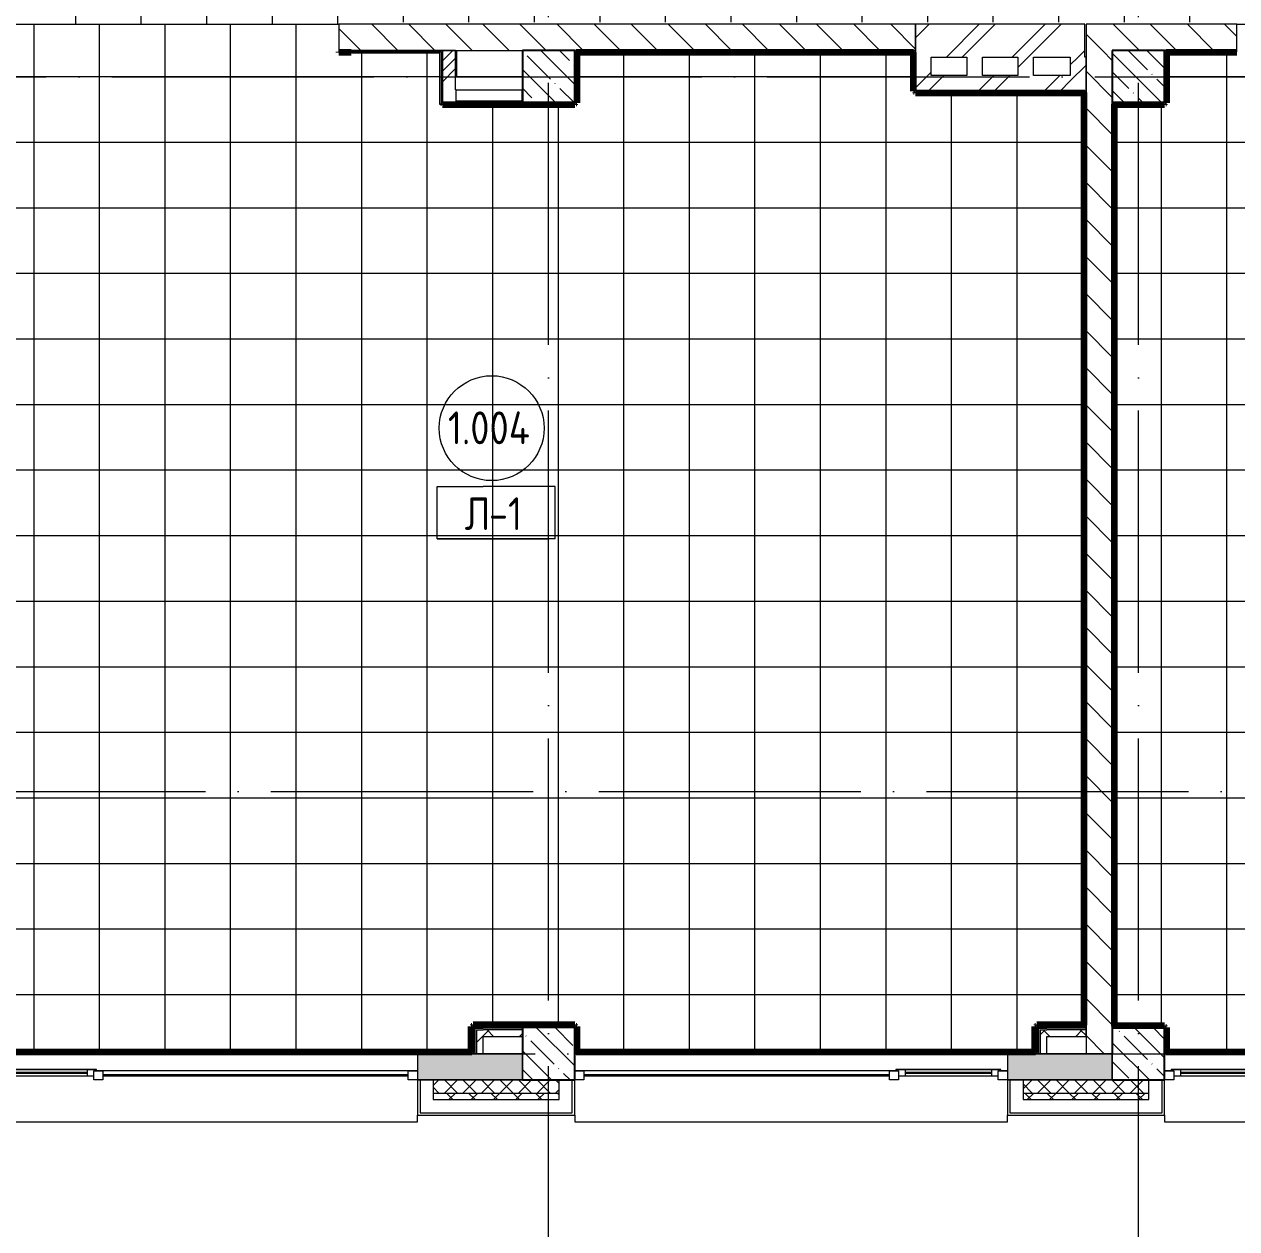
# Model space of a CAD drawing. Header units: millimetres. Extents: x -4370 to 196781, y -4577 to 61202.
# Drawn here: x 37050 to 46300, y 42190 to 51375 of the extents above; entities that cross this region are included whole.
import ezdxf

# ---------------------------------------------------------------- set-up
doc = ezdxf.new("R2010")
doc.units = ezdxf.units.MM
doc.linetypes.add('ADSK_Линия сетки', pattern=[2500, 2000, -250, 0, -250])
for name, color, linetype, lineweight in [('A-AREA-____-IDEN', 2, 'Continuous', 20), ('A-FLOR-____-IDEN', 11, 'Continuous', 20), ('A-FLOR-____-OTLN', 192, 'Continuous', 9), ('A-FLOR-____-PATT', 8, 'Continuous', 9), ('A-GENM-____-MCUT', 13, 'Continuous', 9), ('A-GENM-____-OTLN', 13, 'Continuous', 9), ('A-GLAZ-____-MCUT', 151, 'Continuous', 9), ('A-GLAZ-____-OTLN', 151, 'Continuous', 9), ('A-WALL-____-MCUT', 113, 'Continuous', 9), ('A-WALL-____-PATT', 111, 'Continuous', 9), ('A-WALL-FNSH-MCUT', 113, 'Continuous', 9), ('I-WALL-____-OTLN', 2, 'Continuous', 9), ('S-COLS-____-MCUT', 52, 'Continuous', 9), ('S-COLS-____-OTLN', 52, 'Continuous', 9), ('S-GRID-____-OTLN', 1, 'Continuous', 9)]:
    doc.layers.add(name, color=color, linetype=linetype, lineweight=lineweight)
doc.styles.add('GOST Common_1', font='GOST_Common.ttf', dxfattribs={"width": 0.9, "height": 250})
pattern_1 = [(135, (0, 0), (-141.42136, -141.42136), [])]
pattern_2 = [(45, (0, 0), (-224.5064, 224.5064), []), (45, (79.38, 0), (0, 449.0128), []), (45, (-79.38, 0), (0, 449.0128), [])]
pattern_3 = [(135, (0, 0), (-142.5612, -142.5612), []), (135, (142.56, 0), (-142.5612, -142.5612), [252.016, -50.403, 3.353, -47.05])]
pattern_4 = [(45, (0, 0), (-251.4472, 251.4472), []), (45, (0, 381), (-251.4472, 251.4472), [])]
pattern_5 = [(45, (0, 0), (-141.42136, 141.42136), []), (135, (0, 0), (-141.42136, -141.42136), [])]

# ---------------------------------------------------------------- blocks, each defined once
blk = doc.blocks.new('Окно_СКБ_2Ст1 - Окно_СКБ_2Ст_3300_ОК1-29020644-О_АИ_ПП_0_000_Целиком')
at = {"layer": 'A-GLAZ-____-MCUT', "color": 90}
for p, q in [((-1650, -195), (-1650, -125)), ((-1650, -125), (-1580, -125)), ((-1580, -125), (-1580, -195)), ((750, -195), (750, -125)), ((750, -125), (820, -125)), ((820, -125), (820, -195)), ((1580, -155), (820, -155)), ((820, -155), (820, -195)), ((870, -205), (870, -155)), ((1530, -205), (1530, -155)), ((1580, -195), (1580, -125)), ((1580, -125), (1650, -125)), ((1580, -195), (1580, -155)), ((1650, -125), (1650, -195)), ((-1580, -195), (-1650, -195)), ((820, -195), (750, -195)), ((820, -195), (800, -195)), ((800, -195), (800, -205)), ((800, -205), (1600, -205)), ((1600, -205), (800, -205)), ((1650, -195), (1580, -195)), ((1600, -195), (1580, -195)), ((1600, -205), (1600, -195))]:
    blk.add_line(p, q, dxfattribs=at)
at = {"layer": 'A-GLAZ-____-MCUT', "color": 10, "lineweight": 5}
for p, q in [((750, -155), (-1580, -155)), ((750, -165), (-1580, -165)), ((870, -175), (1530, -175)), ((1530, -185), (870, -185))]:
    blk.add_line(p, q, dxfattribs=at)
at = {"layer": 'A-GLAZ-____-OTLN', "color": 10, "lineweight": 5}
for p, q in [((-1650, -195), (800, -195)), ((1600, -195), (1650, -195))]:
    blk.add_line(p, q, dxfattribs=at)
blk = doc.blocks.new('Окно_СКБ_2Ст1 - Окно_СКБ_2Ст 3300_ОК2л-29018874-О_АИ_ПП_0_000_Целиком')
at = {"layer": 'A-GLAZ-____-MCUT', "color": 90}
for p, q in [((-1650, -195), (-1650, -125)), ((-1650, -125), (-1580, -125)), ((-1580, -125), (-1580, -195)), ((-820, -155), (-1580, -155)), ((-1580, -155), (-1580, -195)), ((-1530, -205), (-1530, -155)), ((-870, -205), (-870, -155)), ((-820, -195), (-820, -125)), ((-820, -125), (-750, -125)), ((-820, -195), (-820, -155)), ((-750, -125), (-750, -195)), ((1580, -195), (1580, -125)), ((1580, -125), (1650, -125)), ((1650, -125), (1650, -195)), ((-1580, -195), (-1650, -195)), ((-1580, -195), (-1600, -195)), ((-1600, -195), (-1600, -205)), ((-1600, -205), (-800, -205)), ((-800, -205), (-1600, -205)), ((-750, -195), (-820, -195)), ((-800, -195), (-820, -195)), ((-800, -205), (-800, -195)), ((1650, -195), (1580, -195))]:
    blk.add_line(p, q, dxfattribs=at)
at = {"layer": 'A-GLAZ-____-MCUT', "color": 10, "lineweight": 5}
for p, q in [((-1530, -175), (-870, -175)), ((-870, -185), (-1530, -185)), ((1580, -155), (-750, -155)), ((1580, -165), (-750, -165))]:
    blk.add_line(p, q, dxfattribs=at)
at = {"layer": 'A-GLAZ-____-OTLN', "color": 10, "lineweight": 5}
for p, q in [((-1650, -195), (-1600, -195)), ((-800, -195), (1650, -195))]:
    blk.add_line(p, q, dxfattribs=at)
blk = doc.blocks.new('WNW_Отлив1 - Отлив_металлический 2-28598290-О_АИ_ПП_0_000_Целиком')
at = {"layer": 'A-GLAZ-____-OTLN', "color": 10, "lineweight": 5}
for p, q in [((1650, 320), (-1650, 320)), ((-1650, 320), (-1650, 270)), ((1650, 270), (1650, 320))]:
    blk.add_line(p, q, dxfattribs=at)
blk = doc.blocks.new('BSC_Колонна _Прямоугольная - 400x400-V16-О_АИ_ПП_0_000_Целиком')
at = {"layer": 'S-COLS-____-OTLN', "lineweight": 5}
h = blk.add_hatch(dxfattribs=at)
h.set_pattern_fill('FP_41', color=256, style=0, pattern_type=2)
h.set_pattern_definition([(135, (-41049.98, -50975), (-142.5619, -142.5619), []), (135, (-40907.42, -50975), (-142.5619, -142.5619), [252.016, -50.403, 3.353, -47.05])])
h.paths.add_polyline_path([(-200, -200), (200, -200), (200, 200), (-200, 200)])
at = {"layer": 'S-COLS-____-MCUT', "color": 130, "lineweight": 25}
for p, q in [((200, 200), (-200, 200)), ((-200, 200), (-200, -200)), ((200, -200), (200, 200)), ((-200, -200), (200, -200))]:
    blk.add_line(p, q, dxfattribs=at)
blk = doc.blocks.new('BSC_Колонна _Прямоугольная - 400x400-V17-О_АИ_ПП_0_000_Целиком')
at = {"layer": 'S-COLS-____-OTLN', "lineweight": 5}
h = blk.add_hatch(dxfattribs=at)
h.set_pattern_fill('FP_42', color=256, style=0, pattern_type=2)
h.set_pattern_definition([(135, (-45549.98, -50975), (-142.5619, -142.5619), []), (135, (-45407.42, -50975), (-142.5619, -142.5619), [252.016, -50.403, 3.353, -47.05])])
h.paths.add_polyline_path([(-200, -200), (200, -200), (200, 200), (-200, 200)])
at = {"layer": 'S-COLS-____-MCUT', "color": 130, "lineweight": 25}
for p, q in [((200, 200), (-200, 200)), ((-200, 200), (-200, -200)), ((200, -200), (200, 200)), ((-200, -200), (200, -200))]:
    blk.add_line(p, q, dxfattribs=at)
blk = doc.blocks.new('ASML_АР_Отделка Люка - ВО Отделка люков_Грунтовка 0_Шпатлевка 0_Окраска 0_0-42722003-О_АИ_ПП_0_000_Целиком')
at = {"layer": 'A-GENM-____-MCUT', "color": 130, "lineweight": 25}
for p, q in [((250, 3), (-250, 3)), ((-250, 3), (-250, 0)), ((250, 0), (250, 3)), ((-250, 0), (250, 0))]:
    blk.add_line(p, q, dxfattribs=at)
blk = doc.blocks.new('0083_СОШ675_АР_R22_rvt-1-О_АИ_ПП_0_000_Целиком')
at = {"layer": 'A-WALL-____-PATT', "lineweight": 5}
h = blk.add_hatch(dxfattribs=at)
h.set_pattern_fill('FP_4', color=10, style=0, pattern_type=2)
h.set_pattern_definition(pattern_1)
h.paths.add_polyline_path([(43850, 51175), (43850, 51375), (39450, 51375), (39450, 51175), (41736.3, 51175)])
h.paths.add_polyline_path([(36950, 51175), (36950, 51375), (35950, 51375), (35950, 51175), (36768.7, 51175)])
h = blk.add_hatch(dxfattribs=at)
h.set_pattern_fill('FP_7', color=10, style=0, pattern_type=2)
h.set_pattern_definition(pattern_4)
h.paths.add_polyline_path([(45030, 51125), (45140, 51125), (45140, 51375), (43850, 51375), (43850, 51125), (44750, 51125)])
h = blk.add_hatch(dxfattribs=at)
h.set_pattern_fill('FP_4', color=10, style=0, pattern_type=2)
h.set_pattern_definition(pattern_1)
h.paths.add_polyline_path([(45750, 51175), (45770.6, 51175), (45770.6, 51375), (45150, 51375), (45150, 51175), (45462, 51175)])
h = blk.add_hatch(dxfattribs=at)
h.set_pattern_fill('FP_4', color=10, style=0, pattern_type=2)
h.set_pattern_definition(pattern_1)
h.paths.add_polyline_path([(48370.6, 51175), (48370.6, 51375), (47400, 51375), (47400, 51175)])
h.paths.add_polyline_path([(45770.6, 51175), (46300, 51175), (46300, 51375), (45770.6, 51375)])
h = blk.add_hatch(dxfattribs=at)
h.set_pattern_fill('FP_8', color=10, style=0, pattern_type=2)
h.set_pattern_definition(pattern_2)
h.paths.add_polyline_path([(40340, 50875), (40340, 51175), (40240, 51175), (40240, 50875)])
h = blk.add_hatch(dxfattribs=at)
h.set_pattern_fill('FP_4', color=10, style=0, pattern_type=2)
h.set_pattern_definition(pattern_1)
h.paths.add_polyline_path([(45150, 43525), (45350, 43525), (45350, 51175), (45150, 51175), (45150, 44404.5)])
h = blk.add_hatch(dxfattribs=at)
h.set_pattern_fill('FP_7', color=10, style=0, pattern_type=2)
h.set_pattern_definition(pattern_4)
h.paths.add_polyline_path([(43970, 50865), (43970, 51125), (43850, 51125), (43850, 50865)])
h = blk.add_hatch(dxfattribs=at)
h.set_pattern_fill('FP_7', color=10, style=0, pattern_type=2)
h.set_pattern_definition(pattern_4)
h.paths.add_polyline_path([(44750, 50985), (44750, 51125), (44630, 51125), (44630, 50985)])
h = blk.add_hatch(dxfattribs=at)
h.set_pattern_fill('FP_7', color=10, style=0, pattern_type=2)
h.set_pattern_definition(pattern_4)
h.paths.add_polyline_path([(45150, 50865), (45150, 51125), (45030, 51125), (45030, 50865)])
h = blk.add_hatch(dxfattribs=at)
h.set_pattern_fill('FP_7', color=10, style=0, pattern_type=2)
h.set_pattern_definition(pattern_4)
h.paths.add_polyline_path([(45030, 50865), (45030, 50985), (43970, 50985), (43970, 50865), (44220.1, 50865)])
h = blk.add_hatch(dxfattribs=at)
h.set_pattern_fill('FP_8', color=10, style=0, pattern_type=2)
h.set_pattern_definition(pattern_2)
h.paths.add_polyline_path([(40345, 50775), (40345, 50875), (40240, 50875), (40240, 50775)])
h.paths.add_polyline_path([(40845, 50775), (40850, 50775.3), (40850, 50875), (40845, 50875), (40845, 50782)])
h = blk.add_hatch(dxfattribs=at)
h.set_pattern_fill('FP_56', color=252, style=0, pattern_type=2)
h.set_pattern_definition(pattern_5)
h.paths.add_polyline_path([(40550, 43525), (40550, 43707), (40500, 43707), (40500, 43525)])
h = blk.add_hatch(dxfattribs=at)
h.set_pattern_fill('FP_56', color=252, style=0, pattern_type=2)
h.set_pattern_definition(pattern_5)
h.paths.add_polyline_path([(40850, 43657), (40850, 43707), (40550, 43707), (40550, 43657)])
h = blk.add_hatch(dxfattribs=at)
h.set_pattern_fill('FP_56', color=252, style=0, pattern_type=2)
h.set_pattern_definition(pattern_5)
h.paths.add_polyline_path([(44850, 43525), (44850, 43707), (44800, 43707), (44800, 43525), (44841, 43525)])
h = blk.add_hatch(dxfattribs=at)
h.set_pattern_fill('FP_56', color=252, style=0, pattern_type=2)
h.set_pattern_definition(pattern_5)
h.paths.add_polyline_path([(45150, 43657), (45150, 43707), (44850, 43707), (44850, 43657)])
h = blk.add_hatch(dxfattribs=at)
h.set_pattern_fill('FP_5', color=10, style=0, pattern_type=2)
h.set_pattern_definition([(50, (0, 0), (364.3679, -31.8783), [38.1, -419.1]), (355, (0, 0), (-70.4859, 382.1133), [30.48, -335.28]), (100.451, (30.36, -2.66), (293.885, 350.2334), [32.38, -356.18]), (46.184, (0, 101.6), (542.1585, -84.0858), [57.15, -628.65]), (96.636, (45.2, 94.6), (474.805, 494.8554), [48.57, -534.27]), (351.184, (0, 101.6), (474.81, 494.85), [45.72, -502.92]), (21, (50.8, 76.2), (303.2285, -204.5305), [38.1, -419.1]), (326, (50.8, 76.2), (123.6039, 368.376), [30.48, -335.28]), (71.451, (76.07, 59.16), (426.8341, 163.8427), [32.38, -356.18]), (37.5, (0, 0), (6.17665, 169.11015), [16.764, -314.452, 16.764, -323.596, -336.55]), (37.5, (0, 0), (6.17665, 169.11015), [-671.576, 16.764, -319.786]), (7.5, (0, 0), (133.63888, 200.3615), [16.764, -177.292, 16.764, -306.832, -128.27]), (7.5, (0, 0), (133.63888, 200.3615), [-517.652, 16.764, -111.506]), (327.5, (-113.28, 0), (271.18182, -11.45836), [16.764, -110.236, 16.764, -379.476, -525.78]), (327.5, (-113.28, 0), (271.18182, -11.45836), [-523.24, 16.764, -509.016]), (317.5, (-164.08, 0), (296.2585, 50.85285), [16.764, -148.336, 16.764, -246.38, -373.38]), (317.5, (-164.08, 0), (296.2585, 50.85285), [-428.244, 16.764, -356.616])])
h.paths.add_polyline_path([(54350, 43325), (54350, 43525), (53550, 43525), (53550, 43325), (54155.2, 43325)])
h.paths.add_polyline_path([(51730, 43325), (51850, 43325), (51850, 43525), (51150, 43525), (51150, 43325), (51671.4, 43325)])
h.paths.add_polyline_path([(49050, 43325), (49850, 43325), (49850, 43525), (49050, 43525)])
h.paths.add_polyline_path([(44550, 43325), (45350, 43325), (45350, 43525), (44550, 43525)])
h.paths.add_polyline_path([(40494.4, 43325), (40850, 43325), (40850, 43525), (40050, 43525), (40050, 43325), (40170, 43325)])
h.paths.add_polyline_path([(36730, 43325), (36750, 43325), (36750, 43525), (36350, 43525), (36350, 43325), (36630, 43325)])
h.paths.add_polyline_path([(35550, 43325), (35950, 43325), (35950, 43525), (35550, 43525)])
h.paths.add_polyline_path([(33850, 43325), (33850, 43525), (33150, 43525), (33150, 43325), (33830, 43325)])
h.paths.add_polyline_path([(32250, 43325), (32250, 43525), (31450, 43525), (31450, 43325), (32230, 43325)])
h.paths.add_polyline_path([(27454.4, 43325), (27750, 43325), (27750, 43525), (26950, 43525), (26950, 43325), (27144, 43325)])
h.paths.add_polyline_path([(23230, 43325), (23250, 43325), (23250, 43525), (22450, 43525), (22450, 43325), (23130, 43325)])
h.paths.add_polyline_path([(18750, 43325), (18750, 43525), (17950, 43525), (17950, 43325), (18730, 43325)])
h.paths.add_polyline_path([(15830, 43325), (15850, 43325), (15850, 43525), (15150, 43525), (15150, 43325), (15730, 43325)])
h.paths.add_polyline_path([(14130, 43325), (14250, 43325), (14250, 43525), (13450, 43525), (13450, 43325), (14104, 43325)])
h.paths.add_polyline_path([(9136.4, 43325), (9750, 43325), (9750, 43525), (8950, 43525), (8950, 43325)])
h.paths.add_polyline_path([(4450, 43325), (5250, 43325), (5250, 43525), (4450, 43525)])
h.paths.add_polyline_path([(730, 43325), (750, 43325), (750, 43525), (200, 43525), (200, 43325), (630, 43325)])
h = blk.add_hatch(dxfattribs=at)
h.set_pattern_fill('FP_6', color=10, style=0, pattern_type=2)
h.set_pattern_definition([(45, (0, 0), (-70.71068, 70.71068), []), (135, (0, 0), (-70.71068, -70.71068), [])])
h.paths.add_polyline_path([(69063, 43225), (69063, 43325), (62670, 43325), (62670, 43225), (69058, 43225)])
h.paths.add_polyline_path([(59122.8, 43225), (59130, 43225), (59130, 43325), (58170, 43325), (58170, 43225)])
h.paths.add_polyline_path([(54630, 43225), (54630, 43325), (53670, 43325), (53670, 43225), (54155.2, 43225)])
h.paths.add_polyline_path([(51730, 43225), (51730, 43325), (51270, 43325), (51270, 43225), (51671.4, 43225)])
h.paths.add_polyline_path([(49187.7, 43225), (50130, 43225), (50130, 43325), (49170, 43325), (49170, 43225)])
h.paths.add_polyline_path([(45630, 43225), (45630, 43325), (44670, 43325), (44670, 43225)])
h.paths.add_polyline_path([(41130, 43225), (41130, 43325), (40170, 43325), (40170, 43225)])
h.paths.add_polyline_path([(36630, 43225), (36630, 43325), (35670, 43325), (35670, 43225)])
h.paths.add_polyline_path([(33730, 43225), (33730, 43325), (33270, 43325), (33270, 43225)])
h.paths.add_polyline_path([(32130, 43225), (32130, 43325), (31170, 43325), (31170, 43225), (31801.1, 43225)])
h.paths.add_polyline_path([(27630, 43225), (27630, 43325), (26670, 43325), (26670, 43225), (26833.5, 43225)])
h.paths.add_polyline_path([(23130, 43225), (23130, 43325), (22170, 43325), (22170, 43225)])
h.paths.add_polyline_path([(17670, 43225), (18630, 43225), (18630, 43325), (17670, 43325), (17670, 43249.4)])
h.paths.add_polyline_path([(15730, 43225), (15730, 43325), (15270, 43325), (15270, 43225)])
h.paths.add_polyline_path([(13170, 43225), (14130, 43225), (14130, 43325), (13170, 43325), (13170, 43249.4)])
h.paths.add_polyline_path([(9630, 43225), (9630, 43325), (8670, 43325), (8670, 43225), (9446.9, 43225)])
h.paths.add_polyline_path([(4479.3, 43225), (5130, 43225), (5130, 43325), (4170, 43325), (4170, 43225)])
h.paths.add_polyline_path([(630, 43225), (630, 43325), (-300, 43325), (-300, 43225)])
h = blk.add_hatch(dxfattribs=at)
h.set_pattern_fill('FP_1', color=10, style=0, pattern_type=2)
h.set_pattern_definition([(135, (0, 0), (-84.85281, -84.85281), []), (225, (0, 0), (84.85281, -84.85281), [])])
h.paths.add_polyline_path([(69063, 43175), (69063, 43225), (62670, 43225), (62670, 43175), (69058, 43175)])
h.paths.add_polyline_path([(59122.8, 43175), (59130, 43175), (59130, 43225), (58170, 43225), (58170, 43175)])
h.paths.add_polyline_path([(54630, 43175), (54630, 43225), (53670, 43225), (53670, 43175), (54155.2, 43175)])
h.paths.add_polyline_path([(51671.4, 43175), (51730, 43175), (51730, 43225), (51270, 43225), (51270, 43175)])
h.paths.add_polyline_path([(49187.7, 43175), (50130, 43175), (50130, 43225), (49170, 43225), (49170, 43175)])
h.paths.add_polyline_path([(45630, 43175), (45630, 43225), (44670, 43225), (44670, 43175)])
h.paths.add_polyline_path([(40170, 43175), (41130, 43175), (41130, 43225), (40170, 43225)])
h.paths.add_polyline_path([(35670, 43175), (36630, 43175), (36630, 43225), (35670, 43225)])
h.paths.add_polyline_path([(33730, 43175), (33730, 43225), (33270, 43225), (33270, 43175)])
h.paths.add_polyline_path([(31801.1, 43175), (32130, 43175), (32130, 43225), (31170, 43225), (31170, 43175)])
h.paths.add_polyline_path([(27630, 43175), (27630, 43225), (26670, 43225), (26670, 43175), (26833.5, 43175)])
h.paths.add_polyline_path([(22170, 43175), (23130, 43175), (23130, 43225), (22170, 43225)])
h.paths.add_polyline_path([(18630, 43175), (18630, 43225), (17670, 43225), (17670, 43175)])
h.paths.add_polyline_path([(15270, 43175), (15730, 43175), (15730, 43225), (15270, 43225)])
h.paths.add_polyline_path([(14130, 43175), (14130, 43225), (13170, 43225), (13170, 43175)])
h.paths.add_polyline_path([(9446.9, 43175), (9630, 43175), (9630, 43225), (8670, 43225), (8670, 43175)])
h.paths.add_polyline_path([(4170, 43175), (5130, 43175), (5130, 43225), (4170, 43225)])
h.paths.add_polyline_path([(630, 43175), (630, 43225), (-350, 43225), (-350, 43175)])
at = {"layer": 'S-COLS-____-OTLN', "lineweight": 5}
h = blk.add_hatch(dxfattribs=at)
h.set_pattern_fill('FP_3', color=256, style=0, pattern_type=2)
h.set_pattern_definition(pattern_3)
h.paths.add_polyline_path([(40850, 43325), (41250, 43325), (41250, 43725), (40850, 43725), (40850, 43525)])
h = blk.add_hatch(dxfattribs=at)
h.set_pattern_fill('FP_3', color=256, style=0, pattern_type=2)
h.set_pattern_definition(pattern_3)
h.paths.add_polyline_path([(45350, 43325), (45750, 43325), (45750, 43725), (45350, 43725), (45350, 43525)])
at = {"layer": 'A-FLOR-____-OTLN', "color": 90}
for p, q in [((40349.9, 50975), (40349.9, 51175)), ((40849.9, 51175), (40849.9, 50975)), ((40849.9, 50975), (40349.9, 50975))]:
    blk.add_line(p, q, dxfattribs=at)
at = {"layer": 'A-WALL-____-MCUT', "color": 50, "lineweight": 13}
for p, q in [((43850, 51375), (39450, 51375)), ((39450, 51375), (39450, 51175)), ((43850, 51175), (43850, 51375)), ((45140, 51375), (43850, 51375)), ((43850, 51375), (43850, 51125)), ((45140, 51125), (45140, 51375)), ((45770.6, 51375), (45150, 51375)), ((45150, 51375), (45150, 51175)), ((46300, 51375), (45770.6, 51375)), ((46300, 51175), (46300, 51375)), ((39450, 51175), (40850, 51175)), ((40240, 51175), (40240, 50875)), ((40340, 51175), (40240, 51175)), ((40340, 50875), (40340, 51175)), ((41250, 51175), (43850, 51175)), ((45150, 51175), (45150, 43525)), ((45750, 51175), (45770.6, 51175)), ((45770.6, 51175), (46300, 51175)), ((43850, 51125), (43850, 50865)), ((43970, 50985), (43970, 51125)), ((43970, 51125), (44240, 51125)), ((44240, 51125), (44240, 50985)), ((44360, 50985), (44360, 51125)), ((44360, 51125), (44630, 51125)), ((44630, 51125), (44630, 50985)), ((44750, 50985), (44750, 51125)), ((44750, 51125), (45030, 51125)), ((45030, 51125), (45030, 50985)), ((45150, 51125), (45140, 51125)), ((45150, 50865), (45150, 51125)), ((44240, 50985), (43970, 50985)), ((44630, 50985), (44360, 50985)), ((45030, 50985), (44750, 50985)), ((40240, 50875), (40240, 50775)), ((40345, 50875), (40340, 50875)), ((40345, 50785), (40345, 50875)), ((40850, 50875), (40845, 50875)), ((40845, 50875), (40845, 50785)), ((43850, 50865), (43970, 50865)), ((43970, 50865), (45030, 50865)), ((45030, 50865), (45150, 50865)), ((40240, 50775), (40345, 50775)), ((40345, 50775), (40345, 50782)), ((40845, 50782), (40845, 50775)), ((40845, 50775), (40850, 50775)), ((45350, 43525), (45350, 50775)), ((40500, 43707), (40500, 43525)), ((40500, 43707), (40550, 43707)), ((40850, 43707), (40550, 43707)), ((40850, 43657), (40850, 43707)), ((44800, 43707), (44800, 43525)), ((44800, 43707), (44850, 43707)), ((45150, 43707), (44850, 43707)), ((45150, 43657), (45150, 43707)), ((40550, 43525), (40550, 43657)), ((40550, 43657), (40850, 43657)), ((44850, 43525), (44850, 43657)), ((44850, 43657), (45150, 43657)), ((40850, 43525), (40050, 43525)), ((40050, 43525), (40050, 43325)), ((40500, 43525), (40550, 43525)), ((45350, 43525), (44550, 43525)), ((44550, 43525), (44550, 43325)), ((44800, 43525), (44850, 43525)), ((45150, 43525), (45350, 43525)), ((40070, 43325), (40050, 43325)), ((40050, 43325), (40070, 43325)), ((40170, 43325), (40070, 43325)), ((40070, 43325), (40170, 43325)), ((40850, 43325), (40170, 43325)), ((40170, 43325), (40850, 43325)), ((44570, 43325), (44550, 43325)), ((44550, 43325), (44570, 43325)), ((44670, 43325), (44570, 43325)), ((44570, 43325), (44670, 43325)), ((45350, 43325), (44670, 43325)), ((44670, 43325), (45350, 43325))]:
    blk.add_line(p, q, dxfattribs=at)
at = {"layer": 'A-WALL-____-MCUT', "color": 10, "lineweight": 5}
for p, q in [((40487.5, 43719.5), (40487.5, 43525)), ((40487.5, 43719.5), (40500, 43719.5)), ((40500, 43719.5), (40550, 43719.5)), ((40850, 43719.5), (40550, 43719.5)), ((44787.5, 43719.5), (44787.5, 43525)), ((44787.5, 43719.5), (44800, 43719.5)), ((44800, 43719.5), (44850, 43719.5)), ((45150, 43719.5), (44850, 43719.5)), ((40850, 43325), (40850, 43525)), ((45350, 43325), (45350, 43525)), ((40070, 43325), (40070, 43075)), ((40170, 43325), (40170, 43225)), ((41130, 43225), (41130, 43325)), ((41230, 43075), (41230, 43325)), ((44570, 43325), (44570, 43075)), ((44670, 43325), (44670, 43225)), ((45630, 43225), (45630, 43325)), ((45730, 43075), (45730, 43325)), ((40170, 43225), (40170, 43175)), ((40170, 43225), (41130, 43225)), ((41130, 43175), (41130, 43225)), ((44670, 43225), (44670, 43175)), ((44670, 43225), (45630, 43225)), ((45630, 43175), (45630, 43225)), ((40170, 43175), (41130, 43175)), ((44670, 43175), (45630, 43175)), ((40070, 43075), (41230, 43075)), ((44570, 43075), (45730, 43075))]:
    blk.add_line(p, q, dxfattribs=at)
at = {"layer": 'A-WALL-____-MCUT', "color": 90}
for p, q in [((41130, 43325), (40850, 43325)), ((45630, 43325), (45350, 43325))]:
    blk.add_line(p, q, dxfattribs=at)
at = {"layer": 'A-WALL-FNSH-MCUT', "color": 90}
for p, q in [((40487.5, 43732), (40475, 43732)), ((40475, 43732), (40475, 43525)), ((40500, 43732), (40487.5, 43732)), ((40550, 43732), (40500, 43732)), ((40850, 43732), (40550, 43732)), ((40850, 43719.5), (40850, 43732)), ((40850, 43707), (40850, 43719.5)), ((44787.5, 43732), (44775, 43732)), ((44775, 43732), (44775, 43525)), ((44800, 43732), (44787.5, 43732)), ((44850, 43732), (44800, 43732)), ((45150, 43732), (44850, 43732)), ((45150, 43719.5), (45150, 43732)), ((45150, 43707), (45150, 43719.5)), ((40475, 43525), (40487.5, 43525)), ((40487.5, 43525), (40500, 43525)), ((44775, 43525), (44787.5, 43525)), ((44787.5, 43525), (44800, 43525)), ((40050, 43325), (40050, 43055)), ((41230, 43325), (41130, 43325)), ((41250, 43325), (41230, 43325)), ((41250, 43055), (41250, 43325)), ((44550, 43325), (44550, 43055)), ((45730, 43325), (45630, 43325)), ((45750, 43325), (45730, 43325)), ((45750, 43055), (45750, 43325)), ((40050, 43055), (41250, 43055)), ((44550, 43055), (45750, 43055))]:
    blk.add_line(p, q, dxfattribs=at)
at = {"layer": 'I-WALL-____-OTLN', "color": 90}
for p, q in [((40345, 50875), (40845, 50875)), ((36750, 43525), (40050, 43525)), ((41250, 43525), (41260, 43525)), ((41260, 43525), (44550, 43525)), ((45751.2, 43525), (45760, 43525)), ((45760, 43525), (49050, 43525))]:
    blk.add_line(p, q, dxfattribs=at)
at = {"layer": 'S-COLS-____-MCUT', "color": 130, "lineweight": 25}
for p, q in [((41250, 43725), (40850, 43725)), ((40850, 43725), (40850, 43525)), ((41250, 43325), (41250, 43725)), ((45750, 43725), (45350, 43725)), ((45350, 43725), (45350, 43525)), ((45750, 43325), (45750, 43725)), ((40850, 43325), (41250, 43325)), ((45350, 43325), (45750, 43325))]:
    blk.add_line(p, q, dxfattribs=at)
at = {"layer": 'S-COLS-____-OTLN', "color": 90}
for p, q in [((40850, 43525), (40850, 43325)), ((45350, 43525), (45350, 43325))]:
    blk.add_line(p, q, dxfattribs=at)
at = {"layer": 'A-GENM-____-OTLN', "color": 90, "lineweight": 9, "rotation": 180}
blk.add_blockref('ASML_АР_Отделка Люка - ВО Отделка люков_Грунтовка 0_Шпатлевка 0_Окраска 0_0-42722003-О_АИ_ПП_0_000_Целиком', (40595, 50785), dxfattribs=at)
at = {"layer": 'A-GLAZ-____-OTLN', "color": 90, "lineweight": 9, "rotation": 180}
for name, p in [('Окно_СКБ_2Ст1 - Окно_СКБ_2Ст_3300_ОК1-29020644-О_АИ_ПП_0_000_Целиком', (38400, 43200)), ('Окно_СКБ_2Ст1 - Окно_СКБ_2Ст 3300_ОК2л-29018874-О_АИ_ПП_0_000_Целиком', (42900, 43200)), ('Окно_СКБ_2Ст1 - Окно_СКБ_2Ст_3300_ОК1-29020644-О_АИ_ПП_0_000_Целиком', (47400, 43200)), ('WNW_Отлив1 - Отлив_металлический 2-28598290-О_АИ_ПП_0_000_Целиком', (38400, 43325)), ('WNW_Отлив1 - Отлив_металлический 2-28598290-О_АИ_ПП_0_000_Целиком', (42900, 43325)), ('WNW_Отлив1 - Отлив_металлический 2-28598290-О_АИ_ПП_0_000_Целиком', (47400, 43325))]:
    blk.add_blockref(name, p, dxfattribs=at)
at = {"layer": 'S-COLS-____-OTLN', "color": 90, "lineweight": 9}
for name, p in [('BSC_Колонна _Прямоугольная - 400x400-V16-О_АИ_ПП_0_000_Целиком', (41050, 50975)), ('BSC_Колонна _Прямоугольная - 400x400-V17-О_АИ_ПП_0_000_Целиком', (45550, 50975))]:
    blk.add_blockref(name, p, dxfattribs=at)
blk = doc.blocks.new('BSC_Колонна _Прямоугольная - ПР-1_Профиль торцевой для плитки-V87-О_АИ_ПП_0_000_Целиком')
at = {"layer": 'S-COLS-____-MCUT'}
for p, q in [((5, 5), (-5, 5)), ((-5, 5), (-5, -5)), ((5, -0.1), (5, 5)), ((-5, -5), (0, -5))]:
    blk.add_line(p, q, dxfattribs=at)
blk = doc.blocks.new('BSC_Колонна _Прямоугольная - ПР-1_Профиль торцевой для плитки-V84-О_АИ_ПП_0_000_Целиком')
at = {"layer": 'S-COLS-____-MCUT'}
for p, q in [((5, 5), (0, 5)), ((5, -5), (5, 5)), ((-5, 0), (-5, -5)), ((-5, -5), (5, -5))]:
    blk.add_line(p, q, dxfattribs=at)
blk = doc.blocks.new('ADSK_Марка_Перекрытие - Типоразмер_ADSK_Марка-158127-О_АИ_ПП_0_000_Целиком')
at = {"layer": 'A-FLOR-____-IDEN'}
for p, q in [((-4.5, 4), (-1, 4)), ((-4.5, 0), (-4.5, 4)), ((4.5, 4), (-1, 4)), ((4.5, 0), (4.5, 4)), ((4.5, 0), (-4.5, 0)), ((-4.5, 0), (4, 0))]:
    blk.add_line(p, q, dxfattribs=at)
blk = doc.blocks.new('ADSK_Марка_Помещение_ОдноЗначение - Номер-159740-О_АИ_ПП_0_000_Целиком')
at = {"layer": 'A-AREA-____-IDEN'}
blk.add_circle((0, 0), 4, dxfattribs=at)

msp = doc.modelspace()

# ---------------------------------------------------------------- hatches: boundary and pattern name
at = {"layer": 'A-FLOR-____-PATT'}
h = msp.add_hatch(dxfattribs=at)
h.set_pattern_fill('FP_146', color=256, style=0, pattern_type=2)
h.set_pattern_definition([(0, (50942.5, 54875), (0, 500), []), (90, (50942.5, 54875), (-500, 3e-14), [])])
h.paths.add_polyline_path([(54550, 51375), (54550.03204, 51374.999414), (55397.141168, 51374.999414)])
h.paths.add_polyline_path([(57684.322171, 51374.999414), (57685, 51375), (57685, 51390), (69250, 51390), (69250, 54660.000586), (67790.022464, 54660.000586), (67790.022464, 54675), (66690.022464, 54675), (66690.022464, 54660.000586), (65920, 54660.000586), (65920, 54830), (64820, 54830), (64820, 54660.000586), (64295, 54660.000586), (64295, 57120.000586), (63334.978664, 57120.000586), (63334.978078, 58145.000586), (63021.949136, 58145.000586), (63021.949136, 58150.000586), (63011.949136, 58150.000586), (63011.949136, 58160.000586), (63006.949136, 58160.000586), (63006.949136, 58360), (61680, 58360), (61680, 58111.248535), (61665, 58111.248535), (61665, 57011.248535), (61680, 57011.248535), (61680, 54660.000586), (59265, 54660.000586), (59265, 54460), (58834.978078, 54460), (58834.978078, 54465), (58824.978078, 54465), (58824.978078, 54475), (58829.978078, 54475), (58829.978078, 54650.000586), (58264.616913, 54650.000586), (58264.616913, 54655.000586), (58259.616913, 54655.000586), (58259.616913, 54660.000586), (54765.038917, 54660.000586), (54765.038917, 54460), (54334.978078, 54460), (54334.978078, 54660.000586), (53465, 54660.000586), (53465, 58153.000586), (53204.695443, 58153.000586), (53204.695443, 58158.000586), (53194.695443, 58158.000586), (53194.695443, 58167.476906), (53189.695443, 58168.033284), (53189.695443, 58360), (50064.978078, 58360), (50063.974776, 58168.000586), (50059.978078, 58168.000586), (50059.978078, 58158.000586), (50049.978078, 58158.000586), (50049.978078, 58153.000586), (49274.73436, 58153.000586), (49274.73436, 58158.000586), (49264.73436, 58158.000586), (49264.73436, 58168.000586), (49259.73436, 58168.000586), (49259.73436, 58360.000586), (45765, 58360.000586), (45765, 58168.000586), (45769.756282, 58168.000586), (45769.756282, 58153.000586), (44959.756282, 58153.000586), (44959.756282, 58360), (41264.978078, 58360), (41264.978078, 58168.000586), (41259.978078, 58168.000586), (41259.978078, 58143.000586), (40459.73436, 58143.000586), (40459.73436, 58360), (36740.243718, 58360), (36740.243718, 58168.316538), (36735.243718, 58168), (36735.243718, 58158), (36725.243718, 58158), (36725.243718, 58153), (35559.756282, 58153), (35559.756282, 58360), (32650, 58360), (32650, 54374.999707), (32435, 54374.999707), (32435, 51675), (32650, 51674.999707), (32651.032219, 51390), (36949.978078, 51390), (36949.978078, 51375), (39449.978078, 51374.999414), (39449.978078, 51390), (46300, 51390), (46300, 51374.999414), (47400, 51374.999414), (47400, 51390), (52630, 51390), (52630, 51374.999414), (53730, 51374.999414), (53730, 51390), (55685, 51390), (55685.005729, 51375), (56639.039198, 51375)])
h.paths.add_polyline_path([(46069.98652, 51374.999414), (46070, 51375), (45770.6, 51375)])
h.paths.add_polyline_path([(49625, 54450), (49625, 54900), (50074.978078, 54900), (50074.978078, 54450), (49640, 54450)])
h.paths.add_polyline_path([(45775, 54450), (45325, 54450), (45325, 54900), (45775, 54900), (45775, 54465)])
h.paths.add_polyline_path([(41275, 54450), (40825, 54450), (40825, 54900), (41275, 54900), (41275, 54465)])
h.paths.add_polyline_path([(36320.01928, 54450), (35924.978078, 54450), (35924.978078, 54900), (36374.978078, 54900), (36374.978078, 54450), (36349.978078, 54450)])
h.paths.add_polyline_path([(63349.978078, 54460), (63335.009976, 54460), (63335.009976, 54875), (63340.009976, 54875), (63340.009976, 54885), (63350.009976, 54885), (63350.009976, 54890), (63750.009976, 54890), (63750.009976, 54885), (63760.009976, 54885), (63760.009976, 54875), (63765.009976, 54874.999414), (63765.009976, 54460), (63378.557199, 54460)])
h.paths.add_polyline_path([(59249.985156, 54475), (59249.998865, 54475.001135), (59249.978078, 54475)])
h.paths.add_polyline_path([(54750.038917, 54475), (54750.036646, 54475.002271), (54749.990093, 54475)])
h.paths.add_polyline_path([(36350, 58168), (36349.978078, 58175), (35950, 58175), (35950, 58168), (36349.978078, 58168)])
h.paths.add_polyline_path([(41249.978078, 58168.000586), (41249.978078, 58175), (40849.978078, 58175), (40849.978078, 58168.000586), (41249.129711, 58168.000586)])
h.paths.add_polyline_path([(50049.978078, 58168.000586), (50049.978078, 58175), (49649.978078, 58175), (49649.978078, 58168.000586), (50049.151586, 58168.000586)])
h.paths.add_polyline_path([(45350, 58168.000586), (45750, 58168.000586), (45749.978078, 58175), (45350, 58175)])
h = msp.add_hatch(dxfattribs=at)
h.set_pattern_fill('FP_240', color=256, style=0, pattern_type=2)
h.set_pattern_definition([(270, (-59375.64, 164975.64), (500, 3e-14), []), (0, (-59375.64, 164975.64), (0, 500), [])])
h.paths.add_polyline_path([(41264.978078, 43540.000586), (44760, 43540.000586), (44760, 43732.03554), (44765, 43732.03554), (44765, 43742.03554), (44775, 43742.03554), (44775.997925, 43747.03554), (45134.978078, 43747.03554), (45134.978078, 50850), (43850, 50850), (43850, 50855), (43840, 50855), (43840, 50865), (43835, 50864.999414), (43835, 51160), (41264.978078, 51160), (41264.978078, 50775), (41259.978078, 50774.999414), (41259.978078, 50765), (41249.978078, 50765), (41249.127048, 50760), (40239.978078, 50760), (40239.978078, 50765), (40234.978078, 50764.980859), (40234.978078, 50760), (40224.978078, 50760), (40224.978078, 50765), (40219.978078, 50765), (40219.978078, 51155), (39549.978078, 51155), (39549.978078, 51160), (39449.978078, 51160), (39449.978078, 51374.999414), (36949.978078, 51374.999414), (36949.978078, 51160), (36364.978078, 51160), (36364.978078, 50760), (36165, 50760), (36165, 43747), (36725, 43747), (36725, 43742), (36735, 43742), (36735, 43732), (36740, 43731.971556), (36740, 43540.000586), (40460, 43540.000586), (40460, 43732.03554), (40465, 43732.03554), (40465, 43742.03554), (40475, 43742.03554), (40475, 43747.03554), (41249.978078, 43747.03554), (41249.999947, 43742.03554), (41259.978078, 43742.03554), (41259.978078, 43732.03554), (41264.978078, 43732.03554), (41264.978078, 43724.150209)])
h.paths.add_polyline_path([(41249.978078, 43724.999414), (41249.978078, 43732.03554), (40849.978078, 43732.034954), (40849.978078, 43724.999414), (41115.313822, 43724.999414)])
h.paths.add_polyline_path([(36650, 43731.999414), (36649.997656, 43732), (36458.196209, 43731.999414)])
h.paths.add_polyline_path([(36349.978078, 43731.999414), (36349.964011, 43732), (36165, 43732)])
h.paths.add_polyline_path([(45149.978078, 43735.034954), (45150, 43735.034954), (45149.978078, 43742.03554)])
h = msp.add_hatch(dxfattribs=at)
h.set_pattern_fill('FP_241', color=256, style=0, pattern_type=2)
h.set_pattern_definition([(270, (-51775.64, 164975.64), (500, 3e-14), []), (0, (-51775.64, 164975.64), (0, 500), [])])
h.paths.add_polyline_path([(49474.542259, 43525), (49475, 43525), (49474.542259, 43525.024577)])
h.paths.add_polyline_path([(51150, 43525), (51149.997488, 43525.000586), (51140, 43525.000586)])
h.paths.add_polyline_path([(50254.978078, 43525), (50254.978078, 43530.000586), (50250, 43530.000586), (50250, 43525.000586)])
h.paths.add_polyline_path([(45764.978078, 43540), (49459.542259, 43540), (49459.542259, 43732.03554), (49464.542259, 43732.03554), (49464.542259, 43742.03554), (49474.542259, 43742.03554), (49475.641091, 43747.03554), (50264.978078, 43747.03554), (50264.978078, 43540.000586), (51135, 43540.000586), (51135, 50850), (50369.978078, 50850), (50369.978078, 50845), (50269.963334, 50845), (50269.963334, 50755), (49829.992823, 50755), (49829.992823, 50830), (49239.992823, 50830), (49239.992823, 50835), (49234.992823, 50835), (49234.992823, 50845), (49239.992823, 50845), (49239.992823, 50850), (49234.992823, 50850.387931), (49234.992823, 51160), (47400, 51160), (47400, 51374.999414), (46300, 51374.999414), (46300, 51160), (45764.978078, 51160), (45764.978078, 50775), (45759.978078, 50775), (45759.978078, 50765), (45749.978078, 50765), (45749.127094, 50760), (45365, 50760), (45365, 43740), (45749.978078, 43740), (45749.999969, 43735), (45759.978078, 43735), (45759.978078, 43725), (45764.978078, 43724.195224)])
at = {"layer": 'A-WALL-____-PATT'}
h = msp.add_hatch(color=7, dxfattribs=at)
h.paths.add_polyline_path([(40239.978078, 51165), (40239.978078, 51175), (39449.978078, 51175), (39449.978078, 51165), (39544.978078, 51165.074627), (39544.978078, 51170), (39554.978078, 51170), (39554.978078, 51165), (40229.978078, 51165)])
h.paths.add_polyline_path([(36349.978078, 51165), (36949.978078, 51165), (36949.978078, 51175), (36349.978078, 51175)])
for points in [[(40234.978078, 50765), (40239.978078, 50765), (40239.978078, 51165), (40229.978078, 51165), (40229.978078, 50770), (40234.978078, 50770)], [(43840, 51165), (43840, 51175), (41249.978078, 51174.999414), (41249.978078, 51165), (41736.262837, 51165)], [(41259.978078, 50775), (41259.978078, 51165), (41249.978078, 51165), (41249.978078, 50775)], [(43840, 50855), (43850, 50855), (43850, 51175), (43840, 51175), (43840, 51165)], [(45759.978078, 50765), (45759.978078, 51174.999414), (45749.978664, 51174.999414), (45749.978078, 50765)], [(45139.978078, 50855), (45149.978078, 50855), (45149.978078, 50865), (43850, 50865), (43850, 50855), (44220.058897, 50855)], [(45149.978078, 43732.03554), (45149.978078, 50855), (45139.978078, 50855), (45139.978078, 43732.03554)], [(40494.364807, 50765), (41259.978078, 50765), (41259.978078, 50775), (40239.978078, 50775), (40239.978078, 50765)], [(45749.978078, 50765), (45749.955222, 50774.999414), (45350, 50774.999414), (45350, 50765), (45461.956927, 50765)], [(45360, 43725), (45360, 50765), (45350, 50765), (45350, 43725)], [(40475, 43535.000586), (40475, 43742.03554), (40465, 43742.03554), (40465, 43535.000586)], [(41249.978078, 43732.03554), (41249.978078, 43742.03554), (40475, 43742.03554), (40475, 43732.03554), (41115.313822, 43732.03554)], [(41249.978078, 43525.000586), (41250.219265, 43535.000586), (41259.978078, 43535.000586), (41259.978078, 43742.03554), (41249.978078, 43742.03554), (41249.978078, 43732.03554)], [(44775, 43535.000586), (44775, 43742.03554), (44765, 43742.03554), (44765, 43535.000586)], [(44775, 43732.03554), (45139.978078, 43732.03554), (45139.978078, 43742.03554), (44775, 43742.03554)], [(45749.978078, 43725), (45759.978078, 43725), (45759.978078, 43735), (45360, 43735), (45360, 43725), (45461.956927, 43725)], [(45751.177426, 43525), (45751.177426, 43535), (45759.978078, 43535), (45759.978078, 43725), (45749.978078, 43725), (45749.978078, 43525)], [(44550.219265, 43525.000586), (44775, 43525.000586), (44775, 43535.000586), (44550.219265, 43535.000586)]]:
    msp.add_hatch(color=7, dxfattribs=at).paths.add_polyline_path(points)
h = msp.add_hatch(color=7, dxfattribs=at)
h.paths.add_polyline_path([(49239.992823, 51165), (49239.992823, 51175), (47400, 51175), (47400, 51165), (49187.651018, 51165)])
h.paths.add_polyline_path([(46300, 51165), (46300, 51175), (45759.978078, 51175), (45759.978078, 51165)])
h = msp.add_hatch(color=7, dxfattribs=at)
h.paths.add_polyline_path([(40050, 43525.000586), (40475, 43525.000586), (40475, 43535.000586), (40050, 43535.000586)])
h.paths.add_polyline_path([(36725, 43525.000586), (36750, 43525.000586), (36750, 43535.000586), (36725, 43535.000586)])

# ---------------------------------------------------------------- linework, layer by layer
at = {"layer": 'A-FLOR-____-OTLN'}
msp.add_line((36949.978078, 51374.999414), (39449.978078, 51374.999414), dxfattribs=at)
at = {"layer": 'A-WALL-____-MCUT', "color": 7}
for p, q in [((40239.978078, 51175), (39449.978078, 51175)), ((39449.978078, 51175), (39449.978078, 51165)), ((39449.978078, 51165), (39544.978078, 51165)), ((40239.978078, 50775), (40239.978078, 51175)), ((43850, 51175), (41249.978078, 51175)), ((41259.978078, 51165), (43840, 51165)), ((41259.978078, 50765), (41259.978078, 51165)), ((43840, 51165), (43840, 50855)), ((43850, 50865), (43850, 51175)), ((46300, 51175), (45749.978078, 51175)), ((45759.978078, 50765), (45759.978078, 51165)), ((45759.978078, 51165), (46300, 51165)), ((46300, 51165), (46300, 51175)), ((43840, 50855), (45149.978078, 50855)), ((45149.978078, 50865), (43850, 50865)), ((45139.978078, 50855), (45139.978078, 43732.03554)), ((45149.978078, 43732.03554), (45149.978078, 50865)), ((40234.978078, 50765), (41259.978078, 50765)), ((40849.978078, 50775), (40239.978078, 50775)), ((45350, 50774.999414), (45350, 43725)), ((45360, 50765), (45759.978078, 50765)), ((45360, 43735), (45360, 50765)), ((40465, 43742.03554), (40465, 43535.000586)), ((41259.978078, 43742.03554), (40465, 43742.03554)), ((40475, 43525.000586), (40475, 43732.03554)), ((40475, 43732.03554), (41249.978078, 43732.03554)), ((41249.978078, 43732.03554), (41249.978078, 43525.000586)), ((41259.978078, 43535.000586), (41259.978078, 43742.03554)), ((44765, 43742.03554), (44765, 43535.000586)), ((45139.978078, 43742.03554), (44765, 43742.03554)), ((44775, 43525.000586), (44775, 43732.03554)), ((44775, 43732.03554), (45149.978078, 43732.03554)), ((45350, 43725), (45749.978078, 43725)), ((45759.978078, 43735), (45360, 43735)), ((45749.978078, 43725), (45749.978078, 43525)), ((45759.978078, 43535), (45759.978078, 43735)), ((40465, 43535.000586), (40050, 43535.000586)), ((40050, 43535.000586), (40050, 43525.000586)), ((40050, 43525.000586), (40475, 43525.000586)), ((41249.978078, 43525.000586), (41250.219265, 43525.000586)), ((41250.219265, 43525.000586), (41250.219265, 43535.000586)), ((41250.219265, 43535.000586), (41259.978078, 43535.000586)), ((44765, 43535.000586), (44550.219265, 43535.000586)), ((44550.219265, 43535.000586), (44550.219265, 43525.000586)), ((44550.219265, 43525.000586), (44775, 43525.000586)), ((45749.978078, 43525), (45751.177426, 43525)), ((45751.177426, 43525), (45751.177426, 43535)), ((45751.177426, 43535), (45759.978078, 43535))]:
    msp.add_line(p, q, dxfattribs=at)
at = {"layer": 'I-WALL-____-OTLN', "color": 5, "lineweight": 90}
for p, q in [((39449.978078, 51165), (39449.978078, 51160)), ((39544.978078, 51160), (39449.978078, 51160)), ((43835, 51160), (41259.978078, 51160)), ((41264.978078, 51165.01938), (41264.978078, 50775)), ((43835, 50865), (43835, 51160)), ((46300, 51160), (45759.849873, 51160)), ((45764.978078, 51165), (45764.978078, 50775)), ((43835, 50865), (43840, 50865)), ((43850, 50855), (43850, 50850)), ((45139.978078, 50850), (43850, 50850)), ((45134.978078, 43742.03554), (45134.978078, 50855.03876)), ((40239.978078, 50765), (40239.978078, 50760)), ((41249.978078, 50760), (40239.978078, 50760)), ((41249.978078, 50760), (41249.978078, 50765)), ((41259.978078, 50775), (41264.978078, 50775)), ((45749.978078, 50760), (45360, 50760)), ((45365, 50765.128212), (45365, 43735)), ((45749.978078, 50760), (45749.978078, 50765)), ((45759.978078, 50775), (45764.978078, 50775)), ((40460, 43534.880104), (40460, 43732.03554)), ((40465, 43732.03554), (40460, 43732.03554)), ((40475, 43747.03554), (41249.978078, 43747.03554)), ((40475, 43747.03554), (40475, 43742.03554)), ((41249.978078, 43742.03554), (41249.978078, 43747.03554)), ((41264.978078, 43732.03554), (41259.978078, 43732.03554)), ((41264.978078, 43732.03554), (41264.978078, 43535.000586)), ((44760, 43534.767791), (44760, 43732.03554)), ((44765, 43732.03554), (44760, 43732.03554)), ((44775, 43747.03554), (45139.985108, 43747.03554)), ((44775, 43747.03554), (44775, 43742.03554)), ((45359.992888, 43740), (45749.978078, 43740)), ((45749.978078, 43735), (45749.978078, 43740)), ((45764.978078, 43725), (45759.978078, 43725)), ((45764.978078, 43725), (45764.978078, 43535)), ((36735, 43540.000586), (40465, 43540.000586)), ((41259.978078, 43540.000586), (44765, 43540.000586)), ((45759.978078, 43540), (49464.542259, 43540))]:
    msp.add_line(p, q, dxfattribs=at)
at = {"layer": 'I-WALL-____-OTLN'}
for p, q in [((39549.978078, 51165), (40229.978078, 51165)), ((39549.978078, 51165), (39549.978078, 51155)), ((40219.978078, 51155), (39549.978078, 51155)), ((40219.978078, 50765), (40219.978078, 51155)), ((40229.978078, 51165), (40229.978078, 50765)), ((40229.978078, 50765), (40219.978078, 50765)), ((36750, 43535.000586), (40050, 43535.000586)), ((40050, 43525.000586), (36750, 43525.000586)), ((44550, 43525.000586), (41250.219265, 43525.000586)), ((41259.978078, 43535.000586), (44550.219265, 43535.000586)), ((49050, 43525), (45751.177426, 43525)), ((45759.978078, 43535), (49051.177426, 43535))]:
    msp.add_line(p, q, dxfattribs=at)
at = {"layer": 'S-GRID-____-OTLN', "linetype": 'ADSK_Линия сетки'}
for p, q in [((41050, -3572.657751), (41050, 60644.999414)), ((45550, -3572.657751), (45550, 60644.999414)), ((-2283.763124, 50975.000586), (155078.554077, 50975.000586)), ((-3569.551216, 45525.000586), (156348.554077, 45525.000586)), ((-3553.763124, 43525.000586), (156348.554077, 43525.000586))]:
    msp.add_line(p, q, dxfattribs=at)

# ---------------------------------------------------------------- block references
at = {"lineweight": 5}
msp.add_blockref('0083_СОШ675_АР_R22_rvt-1-О_АИ_ПП_0_000_Целиком', (0, 0), dxfattribs=at)
at = {"layer": 'A-AREA-____-IDEN', "xscale": 99.99999999999993, "yscale": 99.99999999999993, "zscale": 99.99999999999993}
msp.add_blockref('ADSK_Марка_Помещение_ОдноЗначение - Номер-159740-О_АИ_ПП_0_000_Целиком', (40615.98076, 48294.807693), dxfattribs=at)
at = {"layer": 'A-FLOR-____-IDEN', "xscale": 99.99999999999993, "yscale": 99.99999999999993, "zscale": 99.99999999999993}
msp.add_blockref('ADSK_Марка_Перекрытие - Типоразмер_ADSK_Марка-158127-О_АИ_ПП_0_000_Целиком', (40650, 47449.999707), dxfattribs=at)
at = {"layer": 'S-COLS-____-OTLN'}
for name, p in [('BSC_Колонна _Прямоугольная - ПР-1_Профиль торцевой для плитки-V87-О_АИ_ПП_0_000_Целиком', (39549.978078, 51165)), ('BSC_Колонна _Прямоугольная - ПР-1_Профиль торцевой для плитки-V84-О_АИ_ПП_0_000_Целиком', (40229.978078, 50765))]:
    msp.add_blockref(name, p, dxfattribs=at)

# ---------------------------------------------------------------- texts
at = {"layer": 'A-AREA-____-IDEN', "lineweight": 9, "insert": (40281.623502, 48422.532764), "char_height": 250, "width": 822.531375, "attachment_point": 1, "style": 'GOST Common_1'}
msp.add_mtext('1.004', dxfattribs=at)
at = {"layer": 'A-FLOR-____-IDEN', "lineweight": 9, "char_height": 250, "attachment_point": 1, "style": 'GOST Common_1'}
for s, insert, width in [('\\fGOST Common|b0|i0|c204|p34|;\\W.9;Л', (40410.319154, 47767.837281), 223.6708125), ('-1', (40594.866029, 47767.837281), 331.898625)]:
    msp.add_mtext(s, dxfattribs=dict(at, insert=insert, width=width))

doc.saveas('drawing.dxf')
